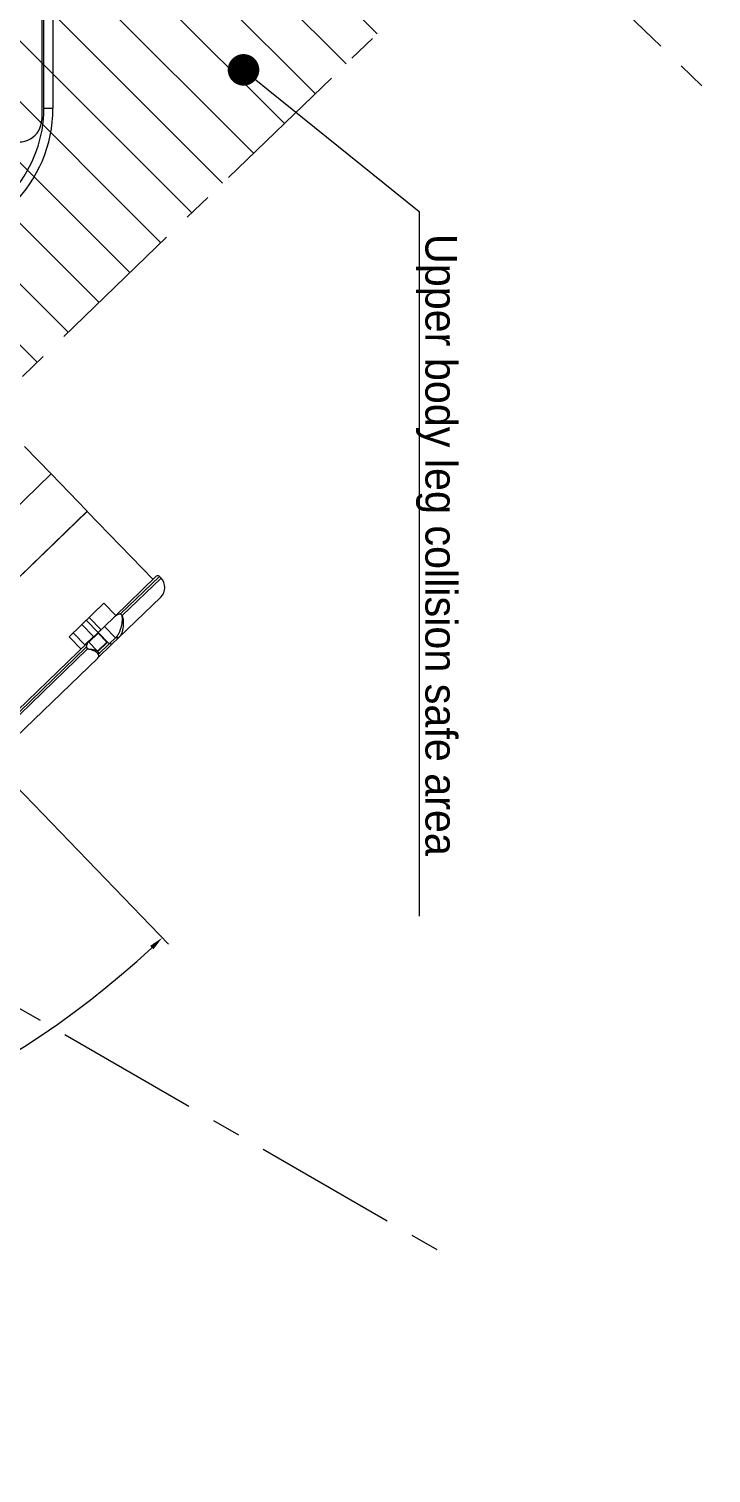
# Model space of a CAD drawing. Header units: millimetres. Extents: x 36 to 3196, y 27 to 5967.
# Drawn here: x 690.7 to 842.1, y 495.6 to 816 of the extents above; entities that cross this region are included whole.
import ezdxf
from ezdxf import colors
from ezdxf.entities.mleader import LeaderData, LeaderLine
from ezdxf.math import Vec2, Vec3

# ---------------------------------------------------------------- set-up
doc = ezdxf.new("R2010")
doc.units = ezdxf.units.MM
doc.linetypes.add('CENTER', pattern=[50.8, 31.75, -6.35, 6.35, -6.35])
for name, color, linetype in [('02_Center Line', 1, 'CENTER'), ('07_Hatch', 7, 'Continuous'), ('08_Dimension.Annotation', 2, 'Continuous')]:
    doc.layers.add(name, color=color, linetype=linetype)
doc.styles.add('Coavis T-3.2 Style', font='MS PGothic.ttf', dxfattribs={"height": 3.2})
doc.styles.add('Coavis T-7.0 Style', font='MS PGothic.ttf', dxfattribs={"height": 7})
doc.dimstyles.new('Coavis D-Style', dxfattribs={"dimtxt": 3.2, "dimasz": 3.2, "dimexe": 2, "dimexo": 1, "dimgap": 0.8, "dimtad": 1, "dimtoh": 1, "dimdec": 3, "dimzin": 1, "dimdsep": 46, "dimtxsty": 'Coavis T-3.2 Style', "dimcen": 0, "dimclrd": 253, "dimclre": 253, "dimclrt": 2, "dimadec": 1, "dimazin": 0, "dimtp": 0.1, "dimtm": 0.1, "dimtfac": 0.71, "dimtdec": 3, "dimtmove": 0, "dimatfit": 3, "dimfxl": 1, "dimlwd": -1, "dimlwe": -1, "dimarcsym": 1})

# ---------------------------------------------------------------- blocks, each defined once
blk = doc.blocks.new('A$C32f45786')
at = {"color": 7, "linetype": 'Continuous', "lineweight": 25}
for p, q in [((102, 194), (193, 194)), ((193, 192), (193, 194)), ((99.5, 191.5), (195.5, 191.5)), ((193, 192), (102, 192))]:
    blk.add_line(p, q, dxfattribs=at)
for centre, radius, start in [((193, 164), 30, 0), ((193, 164), 28, 49.8567), ((195.5, 186.5), 5, 270)]:
    blk.add_arc(centre, radius, start, 90, dxfattribs=at)
blk = doc.blocks.new('A$C1af0320f')
at = {"color": 8, "linetype": 'Continuous', "lineweight": 25}
for p, q in [((187.39, 445.64), (186.89, 445.64)), ((186.89, 445.64), (186.89, 433.66)), ((187.39, 433.66), (187.39, 445.64)), ((153.87, 444.14), (145.37, 444.14)), ((165.37, 444.14), (153.87, 444.14)), ((153.87, 444.14), (153.87, 337.4)), ((165.37, 444.14), (165.37, 337.4)), ((186.39, 444.14), (165.39, 444.14)), ((165.39, 444.14), (165.39, 336.64)), ((186.39, 432.19), (186.39, 445.14)), ((190.39, 442.64), (190.39, 429.71)), ((165.39, 441.86), (165.37, 441.86)), ((165.37, 434.86), (165.39, 434.86)), ((165.39, 433.39), (165.37, 433.39)), ((182.59, 432.62), (186.39, 432.62)), ((182.59, 421.93), (182.59, 432.62)), ((186.89, 433.66), (187.39, 433.66)), ((186.39, 432.19), (186.39, 429.15)), ((190.39, 429.71), (189.89, 429.39)), ((190.39, 429.51), (189.89, 429.15)), ((189.89, 429.15), (189.89, 429.39)), ((190.39, 429.71), (190.39, 429.51)), ((190.39, 429.51), (190.39, 427.58)), ((182.59, 428.1), (186.39, 428.1)), ((182.59, 427.22), (186.39, 427.22)), ((186.39, 429.15), (189.89, 429.15)), ((186.39, 429.15), (186.39, 427.22)), ((186.39, 427.22), (186.39, 428.1)), ((189.89, 427.22), (186.39, 427.22)), ((186.39, 427.22), (186.39, 426.99)), ((186.39, 424.22), (186.39, 426.99)), ((189.29, 427.09), (186.49, 427.09)), ((186.49, 427.09), (186.49, 424.22)), ((189.29, 424.22), (189.29, 427.09)), ((189.39, 426.99), (189.39, 424.2)), ((189.89, 427.22), (189.89, 429.15)), ((190.39, 427.58), (189.89, 427.22)), ((189.89, 423.96), (189.89, 427.22)), ((190.39, 427.58), (190.39, 423.18)), ((186.29, 425.84), (182.59, 425.84)), ((186.39, 423.17), (182.59, 423.17)), ((186.29, 423.17), (186.29, 425.84)), ((189.38, 424.22), (186.39, 424.22)), ((186.39, 424.22), (186.39, 424.05)), ((186.39, 355.03), (186.39, 424.05)), ((186.89, 422.99), (186.89, 356.04)), ((186.89, 422.99), (187.39, 422.99)), ((187.39, 356.04), (187.39, 422.99)), ((190.39, 423.2), (190.39, 355.98)), ((182.59, 421.93), (186.39, 421.93))]:
    blk.add_line(p, q, dxfattribs=at)
at = {"color": 8, "linetype": 'Continuous', "lineweight": 25, "flags": 128}
blk.add_lwpolyline([(190.15, 423.76), (189.92, 423.94), (189.69, 424.12)], dxfattribs=at)
at = {"color": 8, "linetype": 'Continuous', "lineweight": 25}
for centre, radius, start, end in [((186.89, 445.14), 0.5, 90, 180), ((187.39, 442.64), 3, 0, 90), ((186.49, 426.99), 0.1, 90, 180), ((189.29, 426.99), 0.1, 0, 90), ((186.29, 425.94), 0.1, 270, 0)]:
    blk.add_arc(centre, radius, start, end, dxfattribs=at)
for points, knots in [([(186.89, 433.66), (186.89, 433.66), (186.86, 433.61), (186.7, 433.35), (186.47, 432.89), (186.41, 432.39), (186.39, 432.19)], [0, 0, 0, 0, 0.006005, 0.142791, 0.662969, 1, 1, 1, 1]), ([(189.89, 429.39), (189.88, 429.59), (189.85, 429.98), (189.64, 430.63), (189.35, 431.27), (188.9, 432.06), (188.24, 432.94), (187.67, 433.42), (187.39, 433.66)], [0, 0, 0, 0, 0.131023, 0.260708, 0.387916, 0.513025, 0.757462, 1, 1, 1, 1]), ([(187.39, 433.66), (187.73, 433.45), (188.4, 433.04), (189.2, 432.25), (189.75, 431.52), (190.09, 430.92), (190.34, 430.29), (190.37, 429.9), (190.39, 429.71)], [0, 0, 0, 0, 0.242755, 0.487223, 0.612246, 0.739327, 0.86892, 1, 1, 1, 1]), ([(186.39, 424.05), (186.41, 423.96), (186.47, 423.75), (186.7, 423.36), (186.86, 423.06), (186.89, 422.99), (186.89, 422.99)], [0, 0, 0, 0, 0.33703, 0.85721, 0.993995, 1, 1, 1, 1]), ([(187.39, 422.99), (187.67, 423.24), (188.23, 423.76), (188.9, 424.14), (189.35, 424.23), (189.58, 424.22), (189.66, 424.13), (189.68, 424.1)], [0, 0, 0, 0, 0.312049, 0.626544, 0.787509, 0.951175, 1, 1, 1, 1]), ([(190.39, 423.2), (190.37, 423.34), (190.34, 423.61), (190.09, 423.83), (189.75, 423.93), (189.2, 423.9), (188.4, 423.63), (187.73, 423.2), (187.39, 422.99)], [0, 0, 0, 0, 0.13108, 0.260672, 0.387754, 0.512777, 0.757245, 1, 1, 1, 1])]:
    blk.add_open_spline(points, degree=3, knots=knots, dxfattribs=at)
blk = doc.blocks.new('*D45')
at = {"layer": '08_Dimension.Annotation', "color": 253, "linetype": 'ByBlock', "transparency": 16777216}
blk.add_line((683.1, 652.92), (721.7, 612.95), dxfattribs=at)
blk.add_arc((585.57, 753.91), 193.96, 270.9453, 313.0547, dxfattribs=at)
at = {"layer": '08_Dimension.Annotation', "color": 253, "transparency": 16777216}
for points in [[(717.62, 612.57), (718.36, 611.8), (720.31, 614.39)], [(588.78, 559.45), (588.77, 560.51), (585.57, 559.95)]]:
    blk.add_solid(points, dxfattribs=at)
at = {"layer": 'Defpoints', "color": 0, "transparency": 16777216}
for p in [(585.57, 1146.6), (585.57, 753.91), (682.4, 653.64), (634.68, 566.27), (585.57, 495.63)]:
    blk.add_point(p, dxfattribs=at)
at = {"layer": '08_Dimension.Annotation', "color": 2, "transparency": 16777216, "insert": (656.62, 578.06), "char_height": 7, "attachment_point": 5, "rotation": 22, "style": 'Coavis T-7.0 Style'}
blk.add_mtext('{\\C5;44.0°}', dxfattribs=at)
blk = doc.blocks.new('_Dot')
at = {"color": 0, "linetype": 'ByBlock', "lineweight": -2}
blk.add_line((-0.5, 0), (-1, 0), dxfattribs=at)
at = {"color": 0, "linetype": 'ByBlock', "const_width": 0.5}
blk.add_lwpolyline([(-0.25, 0, 1), (0.25, 0, 1)], format="xyb", close=True, dxfattribs=at)
blk = doc.blocks.new('*D49')
at = {"layer": '08_Dimension.Annotation', "color": 253, "linetype": 'ByBlock', "transparency": 16777216}
blk.add_arc((585.57, 638.71), 49.49, 47.7053, 86.2947, dxfattribs=at)
at = {"layer": '08_Dimension.Annotation', "color": 253, "transparency": 16777216}
for points in [[(588.75, 687.56), (588.79, 688.63), (585.57, 688.2)], [(619.25, 675.7), (618.51, 674.94), (621.17, 673.09)]]:
    blk.add_solid(points, dxfattribs=at)
at = {"layer": 'Defpoints', "color": 0, "transparency": 16777216}
for p in [(585.57, 1146.6), (842.11, 886.45), (610.81, 681.28), (515.75, 571.28), (585.57, 495.63)]:
    blk.add_point(p, dxfattribs=at)
at = {"layer": '08_Dimension.Annotation', "color": 2, "transparency": 16777216, "insert": (606.59, 688.22), "char_height": 7, "attachment_point": 5, "rotation": 337, "style": 'Coavis T-7.0 Style'}
blk.add_mtext('{\\C5;46.0°}', dxfattribs=at)

msp = doc.modelspace()

# ---------------------------------------------------------------- hatches: boundary and pattern name
at = {"layer": '07_Hatch'}
h = msp.add_hatch(dxfattribs=at)
h.set_pattern_fill('ANSI31', color=3, scale=3, angle=-90)
h.set_pattern_definition([(315, (946.528, 9903.912), (6.735192, 6.735192), [])])
h.paths.add_polyline_path([(798.0663, 843.9131), (646.0725, 990.6918), (646.0725, 697.1344)])

# ---------------------------------------------------------------- linework, layer by layer
at = {"layer": '02_Center Line'}
for p, q in [((515.7484, 1116.5443), (842.1113, 801.3793)), ((515.7484, 571.2819), (842.1113, 886.4469)), ((390.77, 770.6924), (783.6839, 543.8434))]:
    msp.add_line(p, q, dxfattribs=at)

# ---------------------------------------------------------------- block references
at = {"layer": '08_Dimension.Annotation'}
for name, p, rotation in [('A$C32f45786', (502.0725, 991.4131), 270), ('A$C1af0320f', (269.3218, 519.4117), 314)]:
    msp.add_blockref(name, p, dxfattribs=dict(at, rotation=rotation))

# ---------------------------------------------------------------- dimensions: what is measured, and where the dimension line sits
for base, line2, picture, middle in [((610.8149, 681.2797), ((515.7484, 571.2819), (842.1113, 886.4469)), '*D49', (606.5903, 688.2249)), ((634.6824, 566.2729), ((585.5725, 753.9131), (682.401, 653.6443)), '*D45', (656.6206, 578.063))]:
    dim = msp.add_angular_dim_2l(base=base, line1=((585.5725, 1146.601), (585.5725, 495.6283)), line2=line2, text='{\\C5;<>}', dimstyle='Coavis D-Style', override={"dimtxsty": 'Coavis T-7.0 Style', "dimfxl": 0.6}, dxfattribs=at)
    dim.commit()
    dim.dimension.update_dxf_attribs({"geometry": picture, "text_midpoint": middle})

# ---------------------------------------------------------------- leaders
ml = msp.add_multileader_mtext('Standard', dxfattribs=at)
ml.set_content('{\\fGulim|b0|i0|c129|p50;\\C256;\\c0;Upper body leg collision safe area}', color=2, style='Coavis T-7.0 Style')
ml.set_leader_properties(color=253)
ml.set_arrow_properties(name='DOT')
ml.build(insert=Vec2(0, 0))
ml.multileader.update_dxf_attribs({"text_left_attachment_type": 5, "text_right_attachment_type": 5, "dogleg_length": 3, "arrow_head_size": 7})
ctx = ml.context
ctx.base_point, ctx.char_height, ctx.arrow_head_size, ctx.plane_origin, ctx.plane_x_axis, ctx.plane_y_axis = Vec3(777.3091, 772.4951), 7, 7, Vec3(738.354, 806.8963), Vec3(0, -1), Vec3(1, 0)
ctx.left_attachment, ctx.right_attachment = 5, 5
notes = []
notes.append((ctx, [(0, (1, 1, 0), (777.3091, 775.4951), (0, -1), 3, [(0, [(738.354, 806.8963)], 0, [])])]))
ctx.mtext.insert, ctx.mtext.text_direction, ctx.mtext.rotation, ctx.mtext.flow_direction = Vec3(785.7184, 770.4951), Vec3(0, -1), 4.71238898, 5
for ctx, leaders in notes:
    for number, flags, end, landing, length, lines in leaders:
        leader = LeaderData()
        leader.index, (leader.has_last_leader_line, leader.has_dogleg_vector, leader.attachment_direction) = number, flags
        leader.last_leader_point, leader.dogleg_vector, leader.dogleg_length = Vec3(end), Vec3(landing), length
        for number, points, colour, breaks in lines:
            line = LeaderLine()
            line.index, line.vertices, line.color, line.breaks = number, Vec3.list(points), colors.encode_raw_color(colour), breaks
            leader.lines.append(line)
        ctx.leaders.append(leader)

doc.saveas('drawing.dxf')
